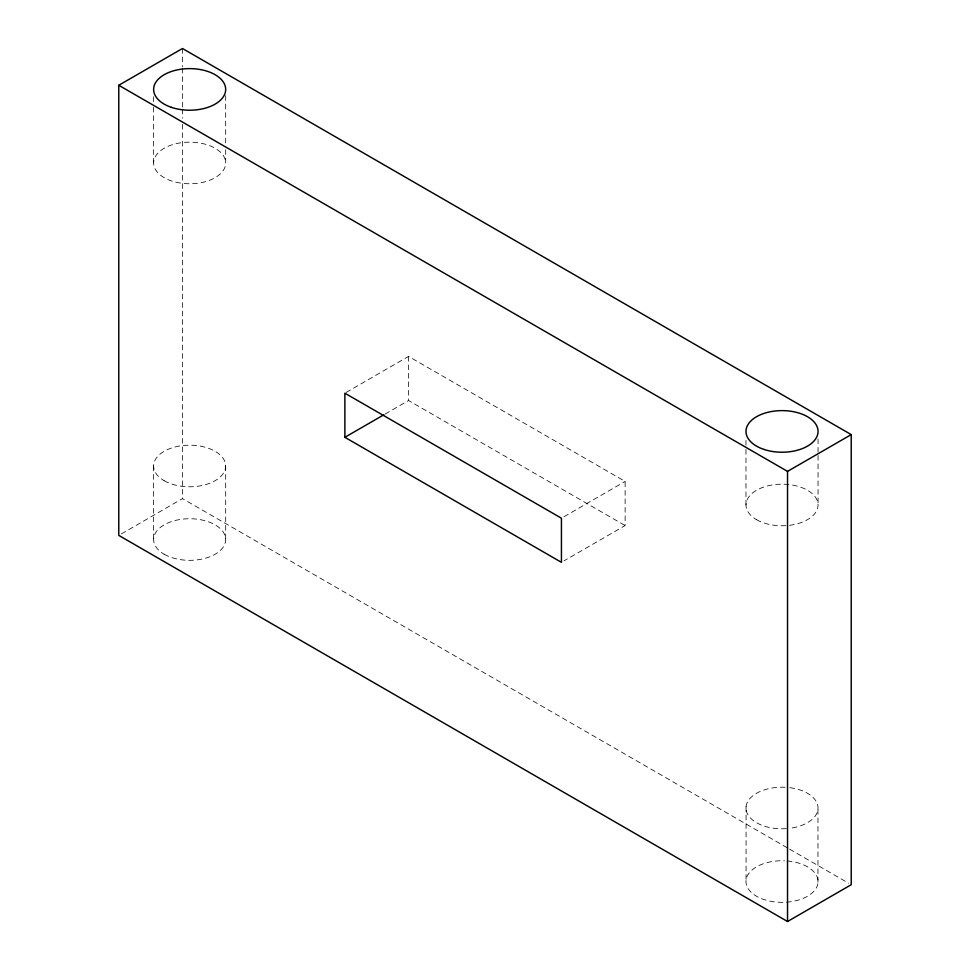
<?xml version="1.0" encoding="UTF-8"?>
<svg xmlns="http://www.w3.org/2000/svg" width="970" height="970" viewBox="0 0 970 970"><rect width="100%" height="100%" fill="white"/><g stroke="black" fill="none" stroke-linecap="round" stroke-linejoin="round"><path stroke-width="0.73" stroke-dasharray="4.85 3.64" d="M346.169 392.426L408.564 356.402L625.129 481.435L625.129 525.558L564.031 560.83M121.371 533.9L182.469 498.616L788.283 848.386M385.163 414.044L408.564 400.525L625.129 525.558M564.031 516.707L625.129 481.435M789.592 849.138L848.604 883.209M818.049 438.925L818.049 453.936M818.049 455.439L818.049 504.97M817.965 809.404L817.965 882.955M746.063 806.567L746.063 880.117M745.978 440.428L745.978 447.934M745.978 449.425L745.978 504.97M408.564 356.402L408.564 400.525M225.683 95.618L225.683 143.645M225.683 149.659L225.683 163.166A36.035 20.806 0 0 1 171.338 180.881A36.035 20.806 0 0 1 171.92 144.857A36.035 20.806 0 0 1 225.683 163.166M225.683 465.988L225.683 539.538M182.469 48.5L182.469 66.688M182.469 68.203L182.469 107.609M182.469 109.125L182.469 118.219M182.469 124.281L182.469 498.616M153.612 96.733L153.612 105.73M153.612 107.233L153.612 162.778M153.612 465.988L153.612 539.538M787.143 860.948A36.035 20.806 0 0 1 810.884 893.988A36.035 20.806 0 0 1 749.264 890.217A36.035 20.806 0 0 1 784.475 860.79M789.798 787.676A36.035 20.806 0 0 1 818.037 808.24A36.035 20.806 0 0 1 788.937 828.404M786.294 828.647A36.035 20.806 0 0 1 746.003 807.355A36.035 20.806 0 0 1 788.477 787.531M164.172 554.246A36.035 20.806 0 0 0 224.446 544.922A36.035 20.806 0 0 0 180.323 519.447A36.035 20.806 0 0 0 164.172 554.246M756.539 519.678A36.035 20.806 0 0 0 816.813 510.353A36.035 20.806 0 0 0 772.69 484.879A36.035 20.806 0 0 0 756.539 519.678M164.172 480.696A36.035 20.806 0 0 0 224.446 471.371A36.035 20.806 0 0 0 180.323 445.897A36.035 20.806 0 0 0 164.172 480.696"/><path stroke-width="1.45" d="M118.776 85.275L182.469 48.5L851.223 434.608L851.223 884.725L787.531 921.5L118.776 535.391L118.776 85.275L787.531 471.384L851.223 434.608M344.871 437.3L561.436 562.333L561.436 518.21L344.871 393.177L344.871 437.3L383.865 414.784M787.531 471.384L787.531 921.5M763.996 449.437A36.035 20.806 0 0 0 818.049 431.42A36.035 20.806 0 0 0 763.996 413.402A36.035 20.806 0 0 0 763.996 449.437M171.338 107.33A36.035 20.806 0 0 0 225.683 89.616A36.035 20.806 0 0 0 171.92 71.307A36.035 20.806 0 0 0 171.338 107.33"/></g></svg>
